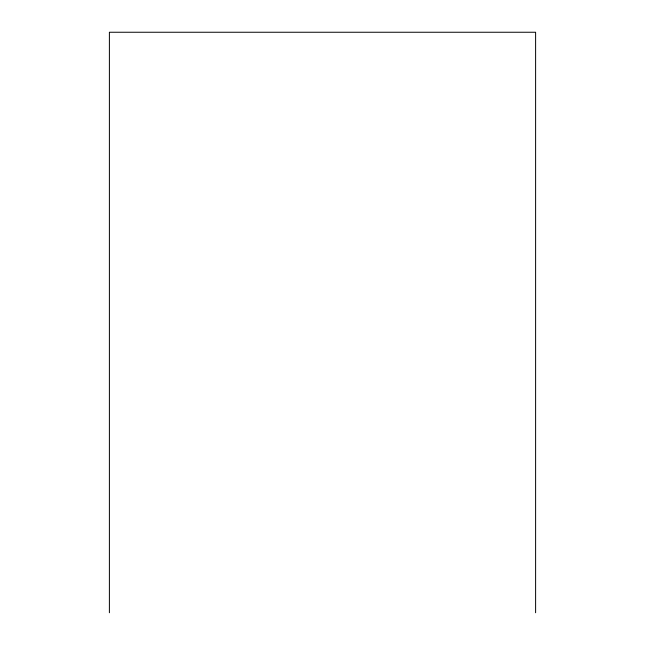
<?xml version="1.0" encoding="UTF-8"?>
<svg xmlns="http://www.w3.org/2000/svg" width="645" height="645" viewBox="0 0 645 645"><rect width="100%" height="100%" fill="white"/><g stroke="black" fill="none" stroke-linecap="round" stroke-linejoin="round"><path stroke-width="0.97" d="M535.608 612.75L535.608 32.25L109.392 32.25L109.392 612.75"/></g></svg>
